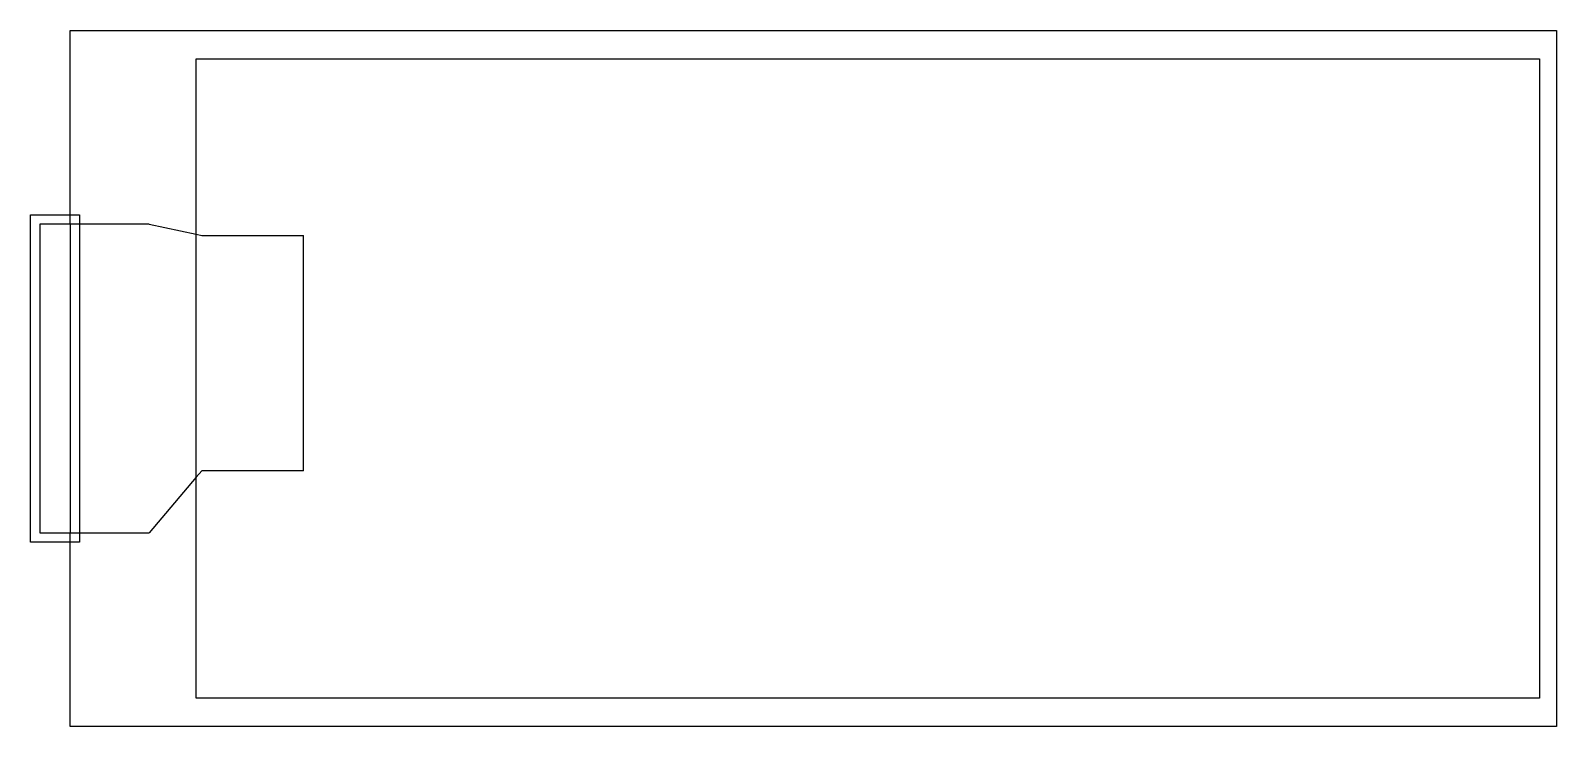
# Model space of a CAD drawing. Header units: metres. Extents: x 9.7 to 90.8, y 24.4 to 61.4.
import ezdxf

# ---------------------------------------------------------------- set-up
doc = ezdxf.new("R2010")
doc.units = ezdxf.units.M

msp = doc.modelspace()

# ---------------------------------------------------------------- linework, layer by layer
at = {"layer": 'Group#1'}
for p, q in [((11.83, 51.087), (11.83, 61.387)), ((11.83, 61.387), (90.83, 61.387)), ((90.83, 61.387), (90.83, 24.387)), ((18.53, 59.887), (89.93, 59.887)), ((18.53, 50.552), (18.53, 59.887)), ((89.93, 59.887), (89.93, 25.887)), ((11.83, 51.087), (10.23, 51.087)), ((10.23, 51.087), (10.23, 34.687)), ((11.83, 51.087), (11.83, 34.687)), ((16.03, 51.087), (11.83, 51.087)), ((16.03, 51.087), (18.53, 50.552)), ((18.53, 37.634), (18.53, 50.552)), ((18.53, 50.552), (18.83, 50.487)), ((18.83, 50.487), (24.23, 50.487)), ((24.23, 37.987), (24.23, 50.487)), ((18.53, 37.634), (16.03, 34.687)), ((18.83, 37.987), (18.53, 37.634)), ((18.53, 25.887), (18.53, 37.634)), ((24.23, 37.987), (18.83, 37.987)), ((10.23, 34.687), (11.83, 34.687)), ((11.83, 24.387), (11.83, 34.687)), ((11.83, 34.687), (16.03, 34.687)), ((89.93, 25.887), (18.53, 25.887)), ((90.83, 24.387), (11.83, 24.387))]:
    msp.add_line(p, q, dxfattribs=at)
at = {"layer": 'Group#4'}
msp.add_polyline3d([(9.73, 51.587, 0), (12.33, 51.587, 0), (12.33, 34.187, 0), (9.73, 34.187, 0), (9.73, 51.587, 0)], dxfattribs=at)

doc.saveas('drawing.dxf')
